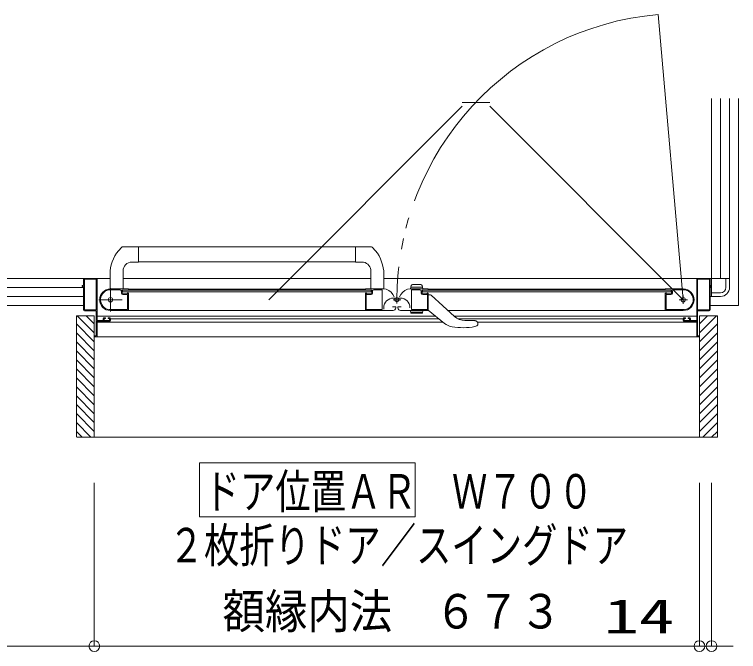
# Model space of a CAD drawing. Units: millimetres on the paper. Extents: x -305 to 305, y -152 to 152.
# Drawn here: x -152.2 to -111.93, y -90.67 to -55.25 of the extents above; entities that cross this region are included whole.
import ezdxf
from ezdxf.enums import TextEntityAlignment as Align

# ---------------------------------------------------------------- set-up
doc = ezdxf.new("R2010")
doc.units = ezdxf.units.MM
doc.linetypes.add('LONG_CHAIN', pattern=[21, 18, -1, 1, -1])
doc.linetypes.add('LONG_DOUBLE_CHAIN', pattern=[21.8, 18, -1, 0.6, -0.6, 0.6, -1])
doc.layers.add('0-0_0', color=7, linetype='Continuous', lineweight=9)
doc.layers.add('0-1_VIEW0001', color=7, linetype='Continuous', lineweight=9)
doc.styles.add('ＭＳ ゴシック', font='')
doc.styles.get('ＭＳ ゴシック').set_extended_font_data('MS Gothic')

# ---------------------------------------------------------------- blocks, each defined once
blk = doc.blocks.new('_ORIGIN')
at = {"layer": '0-0_0'}
blk.add_line((0, 0), (-1, 0), dxfattribs=at)
blk.add_circle((0, 0), 0.5, dxfattribs=at)

msp = doc.modelspace()

# ---------------------------------------------------------------- linework, layer by layer
at = {"layer": '0-0_0'}
for p, q in [((-147.759, -81.291), (-147.759, -90.375)), ((-147.759, -81.291), (-147.759, -90.375)), ((-114.109, -81.291), (-114.109, -90.375)), ((-114.109, -81.291), (-114.109, -90.375)), ((-113.434, -81.291), (-113.434, -90.375)), ((-202.834, -90.375), (-148.359, -90.375)), ((-147.159, -90.375), (-114.709, -90.375)), ((-114.109, -90.375), (-119.357, -90.375)), ((-114.709, -90.375), (-115.309, -90.375)), ((-114.109, -90.375), (-113.434, -90.375)), ((-112.834, -90.375), (-112.234, -90.375))]:
    msp.add_line(p, q, dxfattribs=at)
at = {"layer": '0-1_VIEW0001', "linetype": 'LONG_DOUBLE_CHAIN'}
for p, q in [((-116.397, -55.247), (-115.009, -71.111)), ((-111.934, -59.926), (-111.934, -71.426)), ((-138.056, -71.111), (-127.296, -60.351)), ((-127.296, -60.151), (-125.77, -60.151)), ((-115.009, -71.111), (-125.77, -60.351)), ((-204.934, -71.426), (-148.359, -71.426)), ((-113.509, -71.426), (-111.934, -71.426))]:
    msp.add_line(p, q, dxfattribs=at)
at = {"layer": '0-1_VIEW0001'}
for p, q in [((-113.434, -70.926), (-113.434, -59.926)), ((-112.934, -69.926), (-112.934, -59.926)), ((-112.434, -59.926), (-112.434, -69.926)), ((-112.434, -69.926), (-112.434, -59.926)), ((-146.423, -68.388), (-146.238, -68.189)), ((-145.309, -68.161), (-146.169, -68.161)), ((-145.309, -68.161), (-132.374, -68.161)), ((-145.309, -69.016), (-145.309, -68.161)), ((-133.235, -69.016), (-133.235, -68.161)), ((-132.122, -68.387), (-132.305, -68.189)), ((-145.309, -69.016), (-145.664, -69.016)), ((-145.309, -69.011), (-133.235, -69.011)), ((-133.235, -69.016), (-132.88, -69.016)), ((-146.164, -69.516), (-146.164, -70.511)), ((-132.385, -69.447), (-132.385, -70.501)), ((-148.359, -69.976), (-148.359, -70.311)), ((-148.314, -69.986), (-148.314, -71.666)), ((-148.311, -69.926), (-146.885, -69.926)), ((-147.674, -69.971), (-148.299, -69.971)), ((-147.659, -71.666), (-147.659, -69.986)), ((-147.609, -72.246), (-147.609, -69.951)), ((-146.884, -69.684), (-146.887, -70.501)), ((-146.159, -69.926), (-132.385, -69.926)), ((-131.66, -69.684), (-131.657, -70.501)), ((-112.434, -69.926), (-131.659, -69.926)), ((-131.659, -69.926), (-113.559, -69.926)), ((-114.259, -72.246), (-114.259, -69.951)), ((-114.209, -71.666), (-114.209, -69.986)), ((-114.194, -69.971), (-113.569, -69.971)), ((-113.554, -69.986), (-113.554, -71.666)), ((-113.509, -69.976), (-113.509, -70.311)), ((-112.834, -69.926), (-112.434, -69.926)), ((-112.634, -69.926), (-112.634, -70.426)), ((-112.434, -69.926), (-112.434, -70.426)), ((-148.359, -70.426), (-203.434, -70.426)), ((-148.434, -70.336), (-148.434, -70.356)), ((-148.374, -70.326), (-148.424, -70.326)), ((-148.424, -70.366), (-148.374, -70.366)), ((-148.359, -70.381), (-148.359, -71.676)), ((-130.184, -70.511), (-130.132, -70.317)), ((-129.51, -70.411), (-130.157, -70.411)), ((-130.059, -70.261), (-129.608, -70.261)), ((-129.484, -70.511), (-129.536, -70.317)), ((-113.509, -70.381), (-113.509, -71.676)), ((-113.434, -70.426), (-113.509, -70.426)), ((-113.494, -70.326), (-113.444, -70.326)), ((-113.444, -70.366), (-113.494, -70.366)), ((-113.434, -70.336), (-113.434, -70.356)), ((-145.874, -70.511), (-146.859, -70.511)), ((-146.329, -70.556), (-146.859, -70.556)), ((-146.254, -70.746), (-146.254, -70.631)), ((-146.209, -70.726), (-146.209, -70.601)), ((-146.184, -70.676), (-146.184, -70.576)), ((-132.359, -70.576), (-146.184, -70.576)), ((-132.359, -70.676), (-146.184, -70.676)), ((-145.919, -70.821), (-146.179, -70.821)), ((-145.934, -70.776), (-146.159, -70.776)), ((-145.909, -71.651), (-145.909, -70.831)), ((-145.888, -70.736), (-145.894, -70.736)), ((-145.881, -70.574), (-145.867, -70.566)), ((-145.867, -70.747), (-145.881, -70.738)), ((-132.684, -70.526), (-145.859, -70.526)), ((-145.859, -70.553), (-145.859, -70.526)), ((-145.859, -71.701), (-145.859, -70.76)), ((-132.684, -70.526), (-132.684, -70.553)), ((-132.684, -71.711), (-132.684, -70.76)), ((-132.677, -70.566), (-132.663, -70.574)), ((-132.663, -70.738), (-132.677, -70.747)), ((-132.669, -70.511), (-131.683, -70.511)), ((-132.649, -70.736), (-132.655, -70.736)), ((-132.634, -70.836), (-132.634, -71.651)), ((-132.369, -70.821), (-132.619, -70.821)), ((-132.384, -70.776), (-132.609, -70.776)), ((-132.359, -70.576), (-132.359, -70.676)), ((-132.334, -70.601), (-132.334, -70.726)), ((-132.294, -70.631), (-132.294, -70.746)), ((-131.769, -70.556), (-132.219, -70.556)), ((-131.754, -71.651), (-131.754, -70.571)), ((-131.088, -70.941), (-131.163, -70.811)), ((-130.78, -70.941), (-130.705, -70.811)), ((-129.199, -70.511), (-130.186, -70.511)), ((-130.114, -71.651), (-130.114, -70.571)), ((-130.099, -70.556), (-129.649, -70.556)), ((-129.574, -70.631), (-129.574, -70.746)), ((-129.534, -70.601), (-129.534, -70.726)), ((-129.509, -70.576), (-115.684, -70.576)), ((-129.509, -70.576), (-129.509, -70.676)), ((-129.509, -70.676), (-115.684, -70.676)), ((-129.499, -70.821), (-129.249, -70.821)), ((-129.484, -70.776), (-129.259, -70.776)), ((-129.234, -70.836), (-129.234, -71.651)), ((-129.219, -70.736), (-129.213, -70.736)), ((-129.192, -70.566), (-129.206, -70.574)), ((-129.206, -70.738), (-129.192, -70.747)), ((-129.184, -70.526), (-116.009, -70.526)), ((-129.184, -70.526), (-129.184, -70.553)), ((-129.184, -70.76), (-129.184, -71.701)), ((-129.184, -70.836), (-129.093, -70.836)), ((-129.022, -70.866), (-127.734, -72.044)), ((-116.009, -70.553), (-116.009, -70.526)), ((-116.009, -71.701), (-116.009, -70.76)), ((-115.988, -70.574), (-116.002, -70.566)), ((-116.002, -70.747), (-115.988, -70.738)), ((-115.994, -70.511), (-115.009, -70.511)), ((-115.98, -70.736), (-115.974, -70.736)), ((-115.959, -71.651), (-115.959, -70.831)), ((-115.949, -70.821), (-115.689, -70.821)), ((-115.934, -70.776), (-115.709, -70.776)), ((-115.684, -70.676), (-115.684, -70.576)), ((-115.659, -70.726), (-115.659, -70.601)), ((-115.614, -70.746), (-115.614, -70.631)), ((-115.539, -70.556), (-115.009, -70.556)), ((-113.434, -70.926), (-113.434, -70.526)), ((-112.934, -70.726), (-113.434, -70.726)), ((-203.434, -70.926), (-148.359, -70.926)), ((-148.359, -70.926), (-203.434, -70.926)), ((-131.124, -71.017), (-130.744, -71.017)), ((-113.509, -70.926), (-113.434, -70.926)), ((-113.434, -70.926), (-113.509, -70.926)), ((-113.434, -70.926), (-112.934, -70.926)), ((-146.933, -71.661), (-145.919, -71.661)), ((-132.624, -71.661), (-131.764, -71.661)), ((-131.664, -71.637), (-131.664, -71.557)), ((-131.019, -71.506), (-131.169, -71.506)), ((-130.994, -71.561), (-130.994, -71.531)), ((-130.874, -71.561), (-130.874, -71.531)), ((-130.849, -71.506), (-130.699, -71.506)), ((-129.244, -71.661), (-130.104, -71.661)), ((-114.936, -71.661), (-115.949, -71.661)), ((-148.759, -78.751), (-148.759, -72.001)), ((-147.76, -72.001), (-148.759, -72.001)), ((-147.759, -72.951), (-148.709, -72.001)), ((-148.309, -71.726), (-147.674, -71.726)), ((-148.299, -71.681), (-147.674, -71.681)), ((-147.759, -72.451), (-148.209, -72.001)), ((-147.759, -78.751), (-147.759, -72.001)), ((-147.659, -71.741), (-147.659, -73.111)), ((-128.764, -72.033), (-147.609, -72.033)), ((-146.86, -71.711), (-132.684, -71.711)), ((-132.715, -71.711), (-131.145, -71.711)), ((-129.154, -71.711), (-130.724, -71.711)), ((-129.51, -71.811), (-130.157, -71.811)), ((-130.117, -71.861), (-129.551, -71.861)), ((-129.484, -71.711), (-129.517, -71.835)), ((-128.289, -72.425), (-129.184, -71.686)), ((-115.009, -71.711), (-128.098, -71.711)), ((-114.259, -72.033), (-127.746, -72.033)), ((-114.209, -71.741), (-114.209, -73.111)), ((-113.569, -71.681), (-114.194, -71.681)), ((-113.559, -71.726), (-114.194, -71.726)), ((-114.109, -78.751), (-114.109, -72.001)), ((-114.109, -72.951), (-113.159, -72.001)), ((-114.109, -72.451), (-113.659, -72.001)), ((-147.759, -73.451), (-148.759, -72.451)), ((-147.609, -73.161), (-147.609, -72.326)), ((-128.38, -72.35), (-147.609, -72.35)), ((-147.274, -72.261), (-147.594, -72.261)), ((-147.594, -72.311), (-146.909, -72.311)), ((-147.259, -72.161), (-147.259, -72.246)), ((-147.214, -72.246), (-147.214, -72.176)), ((-147.154, -72.111), (-147.209, -72.111)), ((-147.199, -72.161), (-147.154, -72.161)), ((-146.929, -72.261), (-147.199, -72.261)), ((-147.139, -72.146), (-147.139, -72.126)), ((-146.989, -72.126), (-146.989, -72.146)), ((-146.909, -72.111), (-146.974, -72.111)), ((-146.974, -72.161), (-146.929, -72.161)), ((-146.914, -72.176), (-146.914, -72.246)), ((-146.859, -72.261), (-146.859, -72.161)), ((-128.594, -72.173), (-146.859, -72.173)), ((-115.009, -72.173), (-127.549, -72.173)), ((-127.151, -72.27), (-126.631, -72.27)), ((-126.47, -72.332), (-126.468, -72.334)), ((-114.259, -72.35), (-126.434, -72.35)), ((-126.434, -72.408), (-126.434, -72.49)), ((-115.009, -72.261), (-115.009, -72.161)), ((-114.959, -72.111), (-114.894, -72.111)), ((-114.274, -72.311), (-114.959, -72.311)), ((-114.954, -72.176), (-114.954, -72.246)), ((-114.894, -72.161), (-114.939, -72.161)), ((-114.939, -72.261), (-114.669, -72.261)), ((-114.879, -72.126), (-114.879, -72.146)), ((-114.729, -72.146), (-114.729, -72.126)), ((-114.714, -72.111), (-114.659, -72.111)), ((-114.669, -72.161), (-114.714, -72.161)), ((-114.654, -72.246), (-114.654, -72.176)), ((-114.609, -72.161), (-114.609, -72.246)), ((-114.594, -72.261), (-114.274, -72.261)), ((-114.259, -73.161), (-114.259, -72.326)), ((-114.109, -73.451), (-113.109, -72.451)), ((-126.598, -72.604), (-126.482, -72.56)), ((-126.448, -72.533), (-126.482, -72.56)), ((-126.448, -72.533), (-126.447, -72.533)), ((-147.759, -73.951), (-148.759, -72.951)), ((-147.674, -73.126), (-147.744, -73.126)), ((-147.744, -73.176), (-147.624, -73.176)), ((-114.259, -73.176), (-147.609, -73.176)), ((-114.124, -73.176), (-114.244, -73.176)), ((-114.194, -73.126), (-114.124, -73.126)), ((-114.109, -73.951), (-113.109, -72.951)), ((-147.759, -74.451), (-148.759, -73.451)), ((-114.109, -74.451), (-113.109, -73.451)), ((-147.759, -74.951), (-148.759, -73.951)), ((-114.109, -74.951), (-113.109, -73.951)), ((-147.759, -75.451), (-148.759, -74.451)), ((-114.109, -75.451), (-113.109, -74.451)), ((-147.759, -75.951), (-148.759, -74.951)), ((-114.109, -75.951), (-113.109, -74.951)), ((-147.759, -76.451), (-148.759, -75.451)), ((-114.109, -76.451), (-113.109, -75.451)), ((-147.759, -76.951), (-148.759, -75.951)), ((-114.109, -76.951), (-113.109, -75.951)), ((-147.759, -77.451), (-148.759, -76.451)), ((-114.109, -77.451), (-113.109, -76.451)), ((-147.759, -77.946), (-148.759, -76.946)), ((-114.109, -77.946), (-113.109, -76.946)), ((-147.759, -78.441), (-148.759, -77.441)), ((-114.109, -78.441), (-113.109, -77.441)), ((-147.944, -78.751), (-148.759, -77.936)), ((-113.925, -78.751), (-113.109, -77.936)), ((-148.439, -78.751), (-148.759, -78.431)), ((-113.43, -78.751), (-113.109, -78.431)), ((-148.708, -78.751), (-113.109, -78.751)), ((-141.909, -83.182), (-141.909, -80.182)), ((-141.909, -80.182), (-129.909, -80.182)), ((-129.909, -83.182), (-129.909, -80.182)), ((-141.909, -83.182), (-129.909, -83.182))]:
    msp.add_line(p, q, dxfattribs=at)
at = {"layer": '0-1_VIEW0001', "linetype": 'LONG_CHAIN'}
for p, q in [((-146.859, -70.461), (-146.859, -71.761)), ((-146.209, -71.111), (-147.509, -71.111)), ((-131.147, -71.111), (-130.722, -71.111)), ((-130.934, -71.324), (-130.934, -70.932)), ((-114.779, -71.111), (-115.239, -71.111)), ((-115.009, -71.341), (-115.009, -70.881))]:
    msp.add_line(p, q, dxfattribs=at)
at = {"layer": '0-1_VIEW0001', "color": 5}
msp.add_line((-114.109, -72.001), (-114.109, -78.751), dxfattribs=at)
at = {"layer": '0-1_VIEW0001'}
for points in [[(-148.309, -69.926), (-204.434, -69.926), (-204.434, -59.926)], [(-129.484, -71.711), (-130.184, -71.711), (-130.15, -71.835)], [(-113.109, -78.751), (-113.109, -72.001), (-114.11, -72.001)], [(-126.57, -72.279), (-126.574, -72.277), (-126.578, -72.276), (-126.582, -72.276), (-126.587, -72.275), (-126.591, -72.274), (-126.595, -72.273), (-126.6, -72.273), (-126.604, -72.272), (-126.608, -72.271), (-126.613, -72.271), (-126.615, -72.271), (-126.617, -72.271), (-126.619, -72.271), (-126.621, -72.27), (-126.623, -72.27), (-126.626, -72.27), (-126.628, -72.27), (-126.63, -72.27), (-126.632, -72.27), (-126.634, -72.27)], [(-126.47, -72.331), (-126.471, -72.331), (-126.472, -72.33), (-126.473, -72.329), (-126.474, -72.328), (-126.475, -72.327), (-126.477, -72.326), (-126.478, -72.325), (-126.479, -72.324), (-126.481, -72.323), (-126.482, -72.322), (-126.484, -72.321), (-126.485, -72.32), (-126.486, -72.319), (-126.488, -72.317), (-126.489, -72.316), (-126.491, -72.315), (-126.492, -72.314), (-126.494, -72.313), (-126.496, -72.312), (-126.499, -72.31), (-126.502, -72.308), (-126.505, -72.306), (-126.508, -72.304), (-126.512, -72.302), (-126.515, -72.3), (-126.519, -72.298), (-126.523, -72.296), (-126.526, -72.295), (-126.53, -72.293), (-126.534, -72.291), (-126.538, -72.29), (-126.541, -72.288), (-126.545, -72.286), (-126.549, -72.285), (-126.553, -72.284), (-126.557, -72.282), (-126.562, -72.281), (-126.566, -72.28), (-126.57, -72.279)], [(-126.434, -72.49), (-126.434, -72.492), (-126.435, -72.495), (-126.435, -72.497), (-126.435, -72.499), (-126.436, -72.501), (-126.436, -72.504), (-126.436, -72.506), (-126.437, -72.508), (-126.437, -72.51), (-126.438, -72.512), (-126.438, -72.515), (-126.439, -72.517), (-126.44, -72.519), (-126.44, -72.521), (-126.441, -72.523), (-126.442, -72.525), (-126.443, -72.527), (-126.445, -72.529), (-126.446, -72.531), (-126.447, -72.533)]]:
    msp.add_lwpolyline(points, dxfattribs=at)
for centre, radius in [((-146.859, -71.111), 0.125), ((-130.934, -71.111), 0.113), ((-115.009, -71.111), 0.125)]:
    msp.add_circle(centre, radius, dxfattribs=at)
at = {"layer": '0-1_VIEW0001', "linetype": 'LONG_DOUBLE_CHAIN'}
msp.add_arc((-115.009, -71.111), 15.925, 95, 180, dxfattribs=at)
at = {"layer": '0-1_VIEW0001'}
for centre, radius, start, end in [((-144.814, -69.691), 2.07, 140.9758, 179.8), ((-146.169, -68.261), 0.1, 90, 133.4724), ((-132.374, -68.261), 0.1, 46.5276, 90), ((-133.729, -69.691), 2.07, 0.2, 39.0581), ((-145.664, -69.516), 0.5, 90, 180), ((-132.88, -69.516), 0.5, 7.9556, 90), ((-148.309, -69.976), 0.05, 90, 180), ((-148.299, -69.986), 0.015, 90, 180), ((-147.674, -69.986), 0.015, 0, 90), ((-147.634, -69.951), 0.025, 0, 90), ((-114.234, -69.951), 0.025, 90, 180), ((-114.194, -69.986), 0.015, 90, 180), ((-113.569, -69.986), 0.015, 0, 90), ((-113.559, -69.976), 0.05, 0, 90), ((-148.424, -70.336), 0.01, 90, 180), ((-148.424, -70.356), 0.01, 180, 270), ((-148.374, -70.311), 0.015, 270, 0), ((-148.374, -70.381), 0.015, 0, 90), ((-130.059, -70.336), 0.075, 90, 165), ((-129.608, -70.336), 0.075, 15, 90), ((-113.494, -70.311), 0.015, 180, 270), ((-113.494, -70.381), 0.015, 90, 180), ((-113.444, -70.336), 0.01, 0, 90), ((-113.444, -70.356), 0.01, 270, 0), ((-112.934, -70.426), 0.5, 270, 0), ((-112.934, -70.426), 0.3, 270, 0), ((-146.859, -71.111), 0.6, 90, 270), ((-146.859, -71.111), 0.555, 90, 262.2329), ((-146.329, -70.631), 0.075, 0, 90), ((-146.179, -70.746), 0.075, 180, 270), ((-146.184, -70.601), 0.025, 90, 180), ((-146.159, -70.726), 0.05, 180, 270), ((-145.934, -70.751), 0.025, 270, 0), ((-145.919, -70.831), 0.01, 0, 90), ((-145.894, -70.751), 0.015, 90, 180), ((-145.888, -70.561), 0.015, 270, 300.9638), ((-145.888, -70.751), 0.015, 59.0362, 90), ((-145.874, -70.526), 0.015, 0, 90), ((-145.874, -70.553), 0.015, 300.9638, 0), ((-145.874, -70.76), 0.015, 0, 59.0362), ((-132.669, -70.526), 0.015, 90, 180), ((-132.669, -70.553), 0.015, 180, 239.0362), ((-132.669, -70.76), 0.015, 120.9638, 180), ((-132.655, -70.561), 0.015, 239.0362, 270), ((-132.655, -70.751), 0.015, 90, 120.9638), ((-132.649, -70.751), 0.015, 0, 90), ((-132.609, -70.751), 0.025, 180, 270), ((-132.619, -70.836), 0.015, 90, 180), ((-132.384, -70.726), 0.05, 270, 0), ((-132.369, -70.746), 0.075, 270, 0), ((-132.359, -70.601), 0.025, 0, 90), ((-132.219, -70.631), 0.075, 90, 180), ((-131.769, -70.571), 0.015, 0, 90), ((-131.683, -71.111), 0.6, 30, 90), ((-130.186, -71.111), 0.6, 90, 150), ((-130.099, -70.571), 0.015, 90, 180), ((-129.649, -70.631), 0.075, 0, 90), ((-129.499, -70.746), 0.075, 180, 270), ((-129.509, -70.601), 0.025, 90, 180), ((-129.484, -70.726), 0.05, 180, 270), ((-129.259, -70.751), 0.025, 270, 0), ((-129.249, -70.836), 0.015, 0, 90), ((-129.219, -70.751), 0.015, 90, 180), ((-129.213, -70.561), 0.015, 270, 300.9638), ((-129.213, -70.751), 0.015, 59.0362, 90), ((-129.199, -70.526), 0.015, 0, 90), ((-129.199, -70.553), 0.015, 300.9638, 0), ((-129.199, -70.76), 0.015, 0, 59.0362), ((-129.093, -70.936), 0.1, 47.5638, 90), ((-115.994, -70.526), 0.015, 90, 180), ((-115.994, -70.553), 0.015, 180, 239.0362), ((-115.994, -70.76), 0.015, 120.9638, 180), ((-115.98, -70.561), 0.015, 239.0362, 270), ((-115.98, -70.751), 0.015, 90, 120.9638), ((-115.974, -70.751), 0.015, 0, 90), ((-115.934, -70.751), 0.025, 180, 270), ((-115.949, -70.831), 0.01, 90, 180), ((-115.709, -70.726), 0.05, 270, 0), ((-115.689, -70.746), 0.075, 270, 0), ((-115.684, -70.601), 0.025, 0, 90), ((-115.539, -70.631), 0.075, 90, 180), ((-115.009, -71.111), 0.6, 270, 90), ((-115.009, -71.111), 0.555, 277.7671, 90), ((-131.124, -71.557), 0.54, 90, 180), ((-130.744, -71.557), 0.54, 0, 90), ((-148.299, -71.666), 0.015, 180, 270), ((-147.674, -71.666), 0.015, 270, 0), ((-146.933, -71.651), 0.01, 262.2329, 270), ((-145.919, -71.651), 0.01, 270, 0), ((-132.624, -71.651), 0.01, 180, 270), ((-131.764, -71.651), 0.01, 270, 0), ((-131.144, -71.561), 0.15, 270, 0), ((-131.019, -71.531), 0.025, 0, 90), ((-130.849, -71.531), 0.025, 90, 180), ((-130.724, -71.561), 0.15, 180, 270), ((-130.104, -71.651), 0.01, 180, 270), ((-129.244, -71.651), 0.01, 270, 0), ((-115.949, -71.651), 0.01, 180, 270), ((-114.936, -71.651), 0.01, 270, 277.7671), ((-114.194, -71.666), 0.015, 180, 270), ((-113.569, -71.666), 0.015, 270, 0), ((-148.309, -71.676), 0.05, 180, 270), ((-147.674, -71.741), 0.015, 0, 90), ((-145.869, -71.701), 0.01, 270, 0), ((-132.674, -71.701), 0.01, 180, 270), ((-130.117, -71.826), 0.035, 195, 270), ((-129.551, -71.826), 0.035, 270, 345), ((-129.194, -71.701), 0.01, 270, 0), ((-127.151, -71.405), 0.865, 227.5638, 270), ((-115.999, -71.701), 0.01, 180, 270), ((-115.109, -71.696), 0.015, 267.3065, 270), ((-114.194, -71.741), 0.015, 90, 180), ((-113.559, -71.676), 0.05, 270, 0), ((-147.594, -72.246), 0.015, 180, 270), ((-147.594, -72.326), 0.015, 90, 180), ((-147.274, -72.246), 0.015, 270, 0), ((-147.209, -72.161), 0.05, 90, 180), ((-147.199, -72.176), 0.015, 90, 180), ((-147.199, -72.246), 0.015, 180, 270), ((-147.154, -72.126), 0.015, 0, 90), ((-147.154, -72.146), 0.015, 270, 0), ((-146.974, -72.126), 0.015, 90, 180), ((-146.974, -72.146), 0.015, 180, 270), ((-146.929, -72.176), 0.015, 0, 90), ((-146.929, -72.246), 0.015, 270, 0), ((-146.909, -72.161), 0.05, 0, 90), ((-146.909, -72.261), 0.05, 270, 0), ((-127.716, -71.73), 0.9, 230.5, 260.7116), ((-126.534, -72.408), 0.1, 0, 48.1897), ((-114.959, -72.161), 0.05, 90, 180), ((-114.959, -72.261), 0.05, 180, 270), ((-114.939, -72.176), 0.015, 90, 180), ((-114.939, -72.246), 0.015, 180, 270), ((-114.894, -72.126), 0.015, 0, 90), ((-114.894, -72.146), 0.015, 270, 0), ((-114.714, -72.126), 0.015, 90, 180), ((-114.714, -72.146), 0.015, 180, 270), ((-114.669, -72.176), 0.015, 0, 90), ((-114.669, -72.246), 0.015, 270, 0), ((-114.659, -72.161), 0.05, 0, 90), ((-114.594, -72.246), 0.015, 180, 270), ((-114.274, -72.246), 0.015, 270, 0), ((-114.274, -72.326), 0.015, 0, 90), ((-127.269, -68.996), 3.67, 260.7116, 280.5453), ((-147.744, -73.141), 0.015, 90, 180), ((-147.744, -73.161), 0.015, 180, 270), ((-147.674, -73.111), 0.015, 270, 0), ((-147.624, -73.161), 0.015, 270, 0), ((-114.244, -73.161), 0.015, 180, 270), ((-114.194, -73.111), 0.015, 180, 270), ((-114.124, -73.141), 0.015, 0, 90), ((-114.124, -73.161), 0.015, 270, 0)]:
    msp.add_arc(centre, radius, start, end, dxfattribs=at)

# ---------------------------------------------------------------- block references
at = {"layer": '0-0_0', "xscale": 0.6, "yscale": 0.6}
for p in [(-147.759, -90.375), (-114.109, -90.375), (-114.109, -90.375)]:
    msp.add_blockref('_ORIGIN', p, dxfattribs=at)
at = {"layer": '0-0_0', "xscale": 0.6, "yscale": 0.6, "rotation": 180}
for p in [(-147.759, -90.375), (-113.434, -90.375)]:
    msp.add_blockref('_ORIGIN', p, dxfattribs=at)

# ---------------------------------------------------------------- texts
at = {"layer": '0-0_0', "style": 'ＭＳ ゴシック'}
for s, width, p in [('額縁内法\u3000６７３', 0.9, (-140.627, -89.972)), ('14', 1.5, (-119.428, -90.245))]:
    msp.add_text(s, height=1.921, dxfattribs=dict(at, width=width)).set_placement(p, align=Align.BOTTOM_LEFT)
at = {"layer": '0-1_VIEW0001', "style": 'ＭＳ ゴシック', "width": 0.75}
for s, p in [('ドア位置ＡＲ\u3000Ｗ７００', (-141.623, -83.302)), ('２枚折りドア／スイングドア', (-143.623, -86.299))]:
    msp.add_text(s, height=1.921, dxfattribs=at).set_placement(p, align=Align.BOTTOM_LEFT)

doc.saveas('drawing.dxf')
